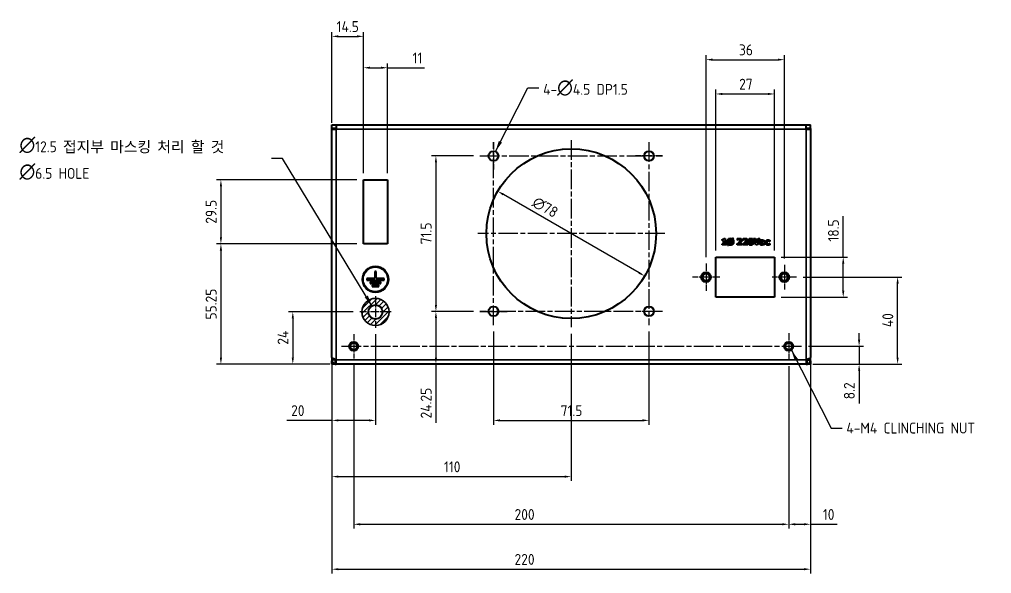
# Model space of a CAD drawing. Header units: millimetres. Extents: x 0 to 1682, y 0 to 1188.
# Drawn here: x 905.5 to 1352.4, y 238.4 to 493.2 of the extents above; entities that cross this region are included whole.
import ezdxf

# ---------------------------------------------------------------- set-up
doc = ezdxf.new("R2010")
doc.units = ezdxf.units.MM
doc.header["$LTSCALE"] = 2
doc.linetypes.add('CHAIN', pattern=[0.3543, 0.2362, -0.0295, 0.0591, -0.0295])
for name, color, linetype, lineweight in [('가시적인 것(ISO)', 3, 'Continuous', 40), ('가시적인 좁은 것(ISO)', 3, 'Continuous', 35), ('기호(ISO)', 5, 'Continuous', 25), ('중심 표식(ISO)', 1, 'Continuous', 25), ('중심선(ISO)', 1, 'Continuous', 25), ('치수(ISO)', 2, 'Continuous', 25), ('해치(ISO)', 7, 'Continuous', 18)]:
    doc.layers.add(name, color=color, linetype=linetype, lineweight=lineweight)
doc.styles.add('치수 텍스트_PSTEK_POSCO', font='isocp.shx')
doc.dimstyles.new('치수_PSTEK_POSCO', dxfattribs={"dimscale": 2, "dimtxt": 2.5, "dimasz": 1.5, "dimexe": 1, "dimexo": 1.5, "dimgap": 1, "dimtad": 1, "dimrnd": 1e-08, "dimdsep": 46, "dimtxsty": '치수 텍스트_PSTEK_POSCO', "dimcen": 0.09, "dimdle": 10, "dimclrd": 7, "dimclre": 7, "dimclrt": 2, "dimadec": 1, "dimazin": 2, "dimtfac": 1, "dimtmove": 0, "dimatfit": 3, "dimfxl": 0, "dimtolj": 1, "dimlwd": -1, "dimlwe": -1, "dimarcsym": 0})
doc.dimstyles.new('치수_PSTEK_POSCO$7', dxfattribs={"dimscale": 2, "dimtxt": 2.5, "dimasz": 2.5, "dimexe": 1, "dimexo": 1.5, "dimgap": 1, "dimtad": 1, "dimrnd": 1e-08, "dimdsep": 46, "dimtxsty": '치수 텍스트_PSTEK_POSCO', "dimcen": 0.09, "dimdle": 10, "dimclrd": 7, "dimclre": 7, "dimclrt": 2, "dimadec": 1, "dimazin": 2, "dimtfac": 1, "dimtmove": 0, "dimatfit": 3, "dimfxl": 0, "dimtolj": 1, "dimlwd": -1, "dimlwe": -1, "dimarcsym": 0})

# ---------------------------------------------------------------- blocks, each defined once
blk = doc.blocks.new('*D36')
at = {"layer": 'Defpoints', "color": 0}
for p in [(1063.67, 419.48), (998.12, 389.98), (1063.67, 389.98)]:
    blk.add_point(p, dxfattribs=at)
at = {"layer": '치수(ISO)', "color": 7}
for p, q in [((1060.67, 419.48), (996.12, 419.48)), ((998.12, 416.48), (998.12, 392.98)), ((1060.67, 389.98), (996.12, 389.98))]:
    blk.add_line(p, q, dxfattribs=at)
for points in [[(997.62, 416.48), (998.62, 416.48), (998.12, 419.48)], [(997.62, 392.98), (998.62, 392.98), (998.12, 389.98)]]:
    blk.add_solid(points, dxfattribs=at)
at = {"layer": '치수(ISO)', "color": 2, "insert": (993.62, 399.3), "char_height": 5, "attachment_point": 4, "rotation": 90, "style": '치수 텍스트_PSTEK_POSCO'}
blk.add_mtext('\\A1;29.5', dxfattribs=at)
blk = doc.blocks.new('*D37')
at = {"layer": 'Defpoints', "color": 0}
for p in [(1049.17, 337.79), (1269.17, 337.79), (1269.17, 240.44)]:
    blk.add_point(p, dxfattribs=at)
at = {"layer": '치수(ISO)', "color": 7}
for p, q in [((1049.17, 334.79), (1049.17, 238.44)), ((1269.17, 334.79), (1269.17, 238.44)), ((1052.17, 240.44), (1266.17, 240.44))]:
    blk.add_line(p, q, dxfattribs=at)
for points in [[(1052.17, 240.94), (1052.17, 239.94), (1049.17, 240.44)], [(1266.17, 240.94), (1266.17, 239.94), (1269.17, 240.44)]]:
    blk.add_solid(points, dxfattribs=at)
at = {"layer": '치수(ISO)', "color": 2, "insert": (1133.11, 244.94), "char_height": 5, "attachment_point": 4, "style": '치수 텍스트_PSTEK_POSCO'}
blk.add_mtext('\\A1;220', dxfattribs=at)
blk = doc.blocks.new('*D38')
at = {"layer": 'Defpoints', "color": 0}
for p in [(1159.17, 351.73), (1049.17, 337.79), (1159.17, 283.01)]:
    blk.add_point(p, dxfattribs=at)
at = {"layer": '치수(ISO)', "color": 7}
for p, q in [((1159.17, 348.73), (1159.17, 281.01)), ((1049.17, 334.79), (1049.17, 281.01)), ((1052.17, 283.01), (1156.17, 283.01))]:
    blk.add_line(p, q, dxfattribs=at)
for points in [[(1052.17, 283.51), (1052.17, 282.51), (1049.17, 283.01)], [(1156.17, 283.51), (1156.17, 282.51), (1159.17, 283.01)]]:
    blk.add_solid(points, dxfattribs=at)
at = {"layer": '치수(ISO)', "color": 2, "insert": (1100.67, 287.51), "char_height": 5, "attachment_point": 4, "style": '치수 텍스트_PSTEK_POSCO'}
blk.add_mtext('\\A1;110', dxfattribs=at)
blk = doc.blocks.new('*D39')
at = {"layer": 'Defpoints', "color": 0}
for p in [(1125.4, 414.23), (1192.95, 375.23)]:
    blk.add_point(p, dxfattribs=at)
at = {"layer": '치수(ISO)', "color": 7}
blk.add_line((1190.35, 376.73), (1128, 412.73), dxfattribs=at)
for points in [[(1128.25, 413.16), (1127.75, 412.29), (1125.4, 414.23)], [(1190.6, 377.16), (1190.1, 376.29), (1192.95, 375.23)]]:
    blk.add_solid(points, dxfattribs=at)
at = {"layer": '치수(ISO)', "color": 2, "insert": (1142, 409.84), "char_height": 5, "attachment_point": 4, "rotation": 330, "style": '치수 텍스트_PSTEK_POSCO'}
blk.add_mtext('\\A1;∅78', dxfattribs=at)
blk = doc.blocks.new('*D40')
at = {"layer": 'Defpoints', "color": 0}
for p in [(1061.92, 358.73), (1031.17, 334.73), (1051.17, 334.73)]:
    blk.add_point(p, dxfattribs=at)
at = {"layer": '치수(ISO)', "color": 7}
for p, q in [((1058.92, 358.73), (1029.17, 358.73)), ((1031.17, 355.73), (1031.17, 337.73)), ((1048.17, 334.73), (1029.17, 334.73))]:
    blk.add_line(p, q, dxfattribs=at)
for points in [[(1030.67, 355.73), (1031.67, 355.73), (1031.17, 358.73)], [(1030.67, 337.73), (1031.67, 337.73), (1031.17, 334.73)]]:
    blk.add_solid(points, dxfattribs=at)
at = {"layer": '치수(ISO)', "color": 2, "insert": (1026.67, 343.66), "char_height": 5, "attachment_point": 4, "rotation": 90, "style": '치수 텍스트_PSTEK_POSCO'}
blk.add_mtext('\\A1;24', dxfattribs=at)
blk = doc.blocks.new('*D41')
at = {"layer": 'Defpoints', "color": 0}
for p in [(1265.27, 342.93), (1267.17, 334.73), (1291.53, 334.73)]:
    blk.add_point(p, dxfattribs=at)
at = {"layer": '치수(ISO)', "color": 7}
for p, q in [((1291.53, 345.93), (1291.53, 348.93)), ((1268.27, 342.93), (1293.53, 342.93)), ((1291.53, 342.93), (1291.53, 334.73)), ((1270.17, 334.73), (1293.53, 334.73)), ((1291.53, 331.73), (1291.53, 316.56))]:
    blk.add_line(p, q, dxfattribs=at)
for points in [[(1291.03, 345.93), (1292.03, 345.93), (1291.53, 342.93)], [(1291.03, 331.73), (1292.03, 331.73), (1291.53, 334.73)]]:
    blk.add_solid(points, dxfattribs=at)
at = {"layer": '치수(ISO)', "color": 2, "insert": (1287.02, 318.56), "char_height": 5, "attachment_point": 4, "rotation": 90, "style": '치수 텍스트_PSTEK_POSCO'}
blk.add_mtext('\\A1;8.2', dxfattribs=at)
blk = doc.blocks.new('*D42')
at = {"layer": 'Defpoints', "color": 0}
for p in [(1074.67, 471.02), (1063.67, 419.48), (1074.67, 419.48)]:
    blk.add_point(p, dxfattribs=at)
at = {"layer": '치수(ISO)', "color": 7}
for p, q in [((1063.67, 422.48), (1063.67, 473.02)), ((1066.67, 471.02), (1071.67, 471.02)), ((1074.67, 422.48), (1074.67, 473.02)), ((1074.67, 471.02), (1091.74, 471.02))]:
    blk.add_line(p, q, dxfattribs=at)
for points in [[(1066.67, 471.52), (1066.67, 470.52), (1063.67, 471.02)], [(1071.67, 471.52), (1071.67, 470.52), (1074.67, 471.02)]]:
    blk.add_solid(points, dxfattribs=at)
at = {"layer": '치수(ISO)', "color": 2, "insert": (1086.24, 475.52), "char_height": 5, "attachment_point": 4, "style": '치수 텍스트_PSTEK_POSCO'}
blk.add_mtext('\\A1;11', dxfattribs=at)
blk = doc.blocks.new('*D43')
at = {"layer": 'Defpoints', "color": 0}
for p in [(1063.67, 389.98), (998.12, 334.73), (1051.17, 334.73)]:
    blk.add_point(p, dxfattribs=at)
at = {"layer": '치수(ISO)', "color": 7}
for p, q in [((1060.67, 389.98), (996.12, 389.98)), ((998.12, 386.98), (998.12, 337.73)), ((1048.17, 334.73), (996.12, 334.73))]:
    blk.add_line(p, q, dxfattribs=at)
for points in [[(997.62, 386.98), (998.62, 386.98), (998.12, 389.98)], [(997.62, 337.73), (998.62, 337.73), (998.12, 334.73)]]:
    blk.add_solid(points, dxfattribs=at)
at = {"layer": '치수(ISO)', "color": 2, "insert": (993.62, 355.25), "char_height": 5, "attachment_point": 4, "rotation": 90, "style": '치수 텍스트_PSTEK_POSCO'}
blk.add_mtext('\\A1;55.25', dxfattribs=at)
blk = doc.blocks.new('*D44')
at = {"layer": 'Defpoints', "color": 0}
for p in [(1117.17, 358.98), (1051.17, 334.73), (1096.96, 334.73)]:
    blk.add_point(p, dxfattribs=at)
at = {"layer": '치수(ISO)', "color": 7}
for p, q in [((1114.17, 358.98), (1094.96, 358.98)), ((1096.96, 355.98), (1096.96, 337.73)), ((1096.96, 334.73), (1096.96, 307.76))]:
    blk.add_line(p, q, dxfattribs=at)
for points in [[(1096.46, 355.98), (1097.46, 355.98), (1096.96, 358.98)], [(1096.46, 337.73), (1097.46, 337.73), (1096.96, 334.73)]]:
    blk.add_solid(points, dxfattribs=at)
at = {"layer": '치수(ISO)', "color": 2, "insert": (1092.46, 309.76), "char_height": 5, "attachment_point": 4, "rotation": 90, "style": '치수 텍스트_PSTEK_POSCO'}
blk.add_mtext('\\A1;24.25', dxfattribs=at)
blk = doc.blocks.new('*D45')
at = {"layer": 'Defpoints', "color": 0}
for p in [(1059.17, 337.3), (1259.17, 336.83), (1259.17, 261.1)]:
    blk.add_point(p, dxfattribs=at)
at = {"layer": '치수(ISO)', "color": 7}
for p, q in [((1059.17, 334.3), (1059.17, 259.1)), ((1259.17, 333.83), (1259.17, 259.1)), ((1062.17, 261.1), (1256.17, 261.1))]:
    blk.add_line(p, q, dxfattribs=at)
for points in [[(1062.17, 261.6), (1062.17, 260.6), (1059.17, 261.1)], [(1256.17, 261.6), (1256.17, 260.6), (1259.17, 261.1)]]:
    blk.add_solid(points, dxfattribs=at)
at = {"layer": '치수(ISO)', "color": 2, "insert": (1133.11, 265.6), "char_height": 5, "attachment_point": 4, "style": '치수 텍스트_PSTEK_POSCO'}
blk.add_mtext('\\A1;200', dxfattribs=at)
blk = doc.blocks.new('*D46')
at = {"layer": 'Defpoints', "color": 0}
for p in [(1259.17, 336.83), (1269.17, 337.79), (1269.17, 261.1)]:
    blk.add_point(p, dxfattribs=at)
at = {"layer": '치수(ISO)', "color": 7}
for p, q in [((1259.17, 333.83), (1259.17, 259.1)), ((1269.17, 334.79), (1269.17, 259.1)), ((1262.17, 261.1), (1266.17, 261.1)), ((1269.17, 261.1), (1281.37, 261.1))]:
    blk.add_line(p, q, dxfattribs=at)
for points in [[(1262.17, 261.6), (1262.17, 260.6), (1259.17, 261.1)], [(1266.17, 261.6), (1266.17, 260.6), (1269.17, 261.1)]]:
    blk.add_solid(points, dxfattribs=at)
at = {"layer": '치수(ISO)', "color": 2, "insert": (1274.86, 265.6), "char_height": 5, "attachment_point": 4, "style": '치수 텍스트_PSTEK_POSCO'}
blk.add_mtext('\\A1;10', dxfattribs=at)
blk = doc.blocks.new('*D47')
at = {"layer": 'Defpoints', "color": 0}
for p in [(1117.17, 430.48), (1096.96, 358.98), (1117.17, 358.98)]:
    blk.add_point(p, dxfattribs=at)
at = {"layer": '치수(ISO)', "color": 7}
for p, q in [((1114.17, 430.48), (1094.96, 430.48)), ((1096.96, 427.48), (1096.96, 361.98)), ((1114.17, 358.98), (1094.96, 358.98))]:
    blk.add_line(p, q, dxfattribs=at)
for points in [[(1096.46, 427.48), (1097.46, 427.48), (1096.96, 430.48)], [(1096.46, 361.98), (1097.46, 361.98), (1096.96, 358.98)]]:
    blk.add_solid(points, dxfattribs=at)
at = {"layer": '치수(ISO)', "color": 2, "insert": (1092.46, 389.87), "char_height": 5, "attachment_point": 4, "rotation": 90, "style": '치수 텍스트_PSTEK_POSCO'}
blk.add_mtext('\\A1;71.5', dxfattribs=at)
blk = doc.blocks.new('*D48')
at = {"layer": 'Defpoints', "color": 0}
for p in [(1069.17, 351.48), (1049.17, 337.79), (1049.17, 308.86)]:
    blk.add_point(p, dxfattribs=at)
at = {"layer": '치수(ISO)', "color": 7}
for p, q in [((1069.17, 348.48), (1069.17, 306.86)), ((1049.17, 334.79), (1049.17, 306.86)), ((1049.17, 308.86), (1028.4, 308.86)), ((1066.17, 308.86), (1052.17, 308.86))]:
    blk.add_line(p, q, dxfattribs=at)
for points in [[(1052.17, 309.36), (1052.17, 308.36), (1049.17, 308.86)], [(1066.17, 309.36), (1066.17, 308.36), (1069.17, 308.86)]]:
    blk.add_solid(points, dxfattribs=at)
at = {"layer": '치수(ISO)', "color": 2, "insert": (1030.4, 313.36), "char_height": 5, "attachment_point": 4, "style": '치수 텍스트_PSTEK_POSCO'}
blk.add_mtext('\\A1;20', dxfattribs=at)
blk = doc.blocks.new('*D52')
at = {"layer": 'Defpoints', "color": 0}
for p in [(1123.42, 352.73), (1194.92, 352.73), (1194.92, 308.86)]:
    blk.add_point(p, dxfattribs=at)
at = {"layer": '치수(ISO)', "color": 7}
for p, q in [((1123.42, 349.73), (1123.42, 306.86)), ((1194.92, 349.73), (1194.92, 306.86)), ((1126.42, 308.86), (1191.92, 308.86))]:
    blk.add_line(p, q, dxfattribs=at)
for points in [[(1126.42, 309.36), (1126.42, 308.36), (1123.42, 308.86)], [(1191.92, 309.36), (1191.92, 308.36), (1194.92, 308.86)]]:
    blk.add_solid(points, dxfattribs=at)
at = {"layer": '치수(ISO)', "color": 2, "insert": (1154.32, 313.36), "char_height": 5, "attachment_point": 4, "style": '치수 텍스트_PSTEK_POSCO'}
blk.add_mtext('\\A1;71.5', dxfattribs=at)
blk = doc.blocks.new('*D57')
at = {"layer": 'Defpoints', "color": 0}
for p in [(1063.67, 485.45), (1049.17, 442.73), (1063.67, 419.48)]:
    blk.add_point(p, dxfattribs=at)
at = {"layer": '치수(ISO)', "color": 7}
for p, q in [((1049.17, 445.73), (1049.17, 487.45)), ((1063.67, 422.48), (1063.67, 487.45)), ((1052.17, 485.45), (1060.67, 485.45))]:
    blk.add_line(p, q, dxfattribs=at)
for points in [[(1052.17, 485.95), (1052.17, 484.95), (1049.17, 485.45)], [(1060.67, 485.95), (1060.67, 484.95), (1063.67, 485.45)]]:
    blk.add_solid(points, dxfattribs=at)
at = {"layer": '치수(ISO)', "color": 2, "insert": (1051.32, 489.95), "char_height": 5, "attachment_point": 4, "style": '치수 텍스트_PSTEK_POSCO'}
blk.add_mtext('\\A1;14.5', dxfattribs=at)
blk = doc.blocks.new('*D61')
at = {"layer": 'Defpoints', "color": 0}
for p in [(1257.17, 474.73), (1221.17, 380.98), (1257.17, 380.35)]:
    blk.add_point(p, dxfattribs=at)
at = {"layer": '치수(ISO)', "color": 7}
for p, q in [((1221.17, 383.98), (1221.17, 476.73)), ((1224.17, 474.73), (1254.17, 474.73)), ((1257.17, 383.35), (1257.17, 476.73))]:
    blk.add_line(p, q, dxfattribs=at)
for points in [[(1224.17, 475.23), (1224.17, 474.23), (1221.17, 474.73)], [(1254.17, 475.23), (1254.17, 474.23), (1257.17, 474.73)]]:
    blk.add_solid(points, dxfattribs=at)
at = {"layer": '치수(ISO)', "color": 2, "insert": (1236.3, 479.23), "char_height": 5, "attachment_point": 4, "style": '치수 텍스트_PSTEK_POSCO'}
blk.add_mtext('\\A1;36', dxfattribs=at)
blk = doc.blocks.new('*D62')
at = {"layer": 'Defpoints', "color": 0}
for p in [(1252.67, 458.96), (1225.67, 383.98), (1252.67, 383.98)]:
    blk.add_point(p, dxfattribs=at)
at = {"layer": '치수(ISO)', "color": 7}
for p, q in [((1225.67, 386.98), (1225.67, 460.96)), ((1252.67, 386.98), (1252.67, 460.96)), ((1228.67, 458.96), (1249.67, 458.96))]:
    blk.add_line(p, q, dxfattribs=at)
for points in [[(1228.67, 459.46), (1228.67, 458.46), (1225.67, 458.96)], [(1249.67, 459.46), (1249.67, 458.46), (1252.67, 458.96)]]:
    blk.add_solid(points, dxfattribs=at)
at = {"layer": '치수(ISO)', "color": 2, "insert": (1236.36, 463.46), "char_height": 5, "attachment_point": 4, "style": '치수 텍스트_PSTEK_POSCO'}
blk.add_mtext('\\A1;27', dxfattribs=at)
blk = doc.blocks.new('*D63')
at = {"layer": 'Defpoints', "color": 0}
for p in [(1262.79, 374.73), (1309.22, 374.73), (1267.17, 334.73)]:
    blk.add_point(p, dxfattribs=at)
at = {"layer": '치수(ISO)', "color": 7}
for p, q in [((1265.79, 374.73), (1311.22, 374.73)), ((1309.22, 337.73), (1309.22, 371.73)), ((1270.17, 334.73), (1311.22, 334.73))]:
    blk.add_line(p, q, dxfattribs=at)
for points in [[(1308.72, 371.73), (1309.72, 371.73), (1309.22, 374.73)], [(1308.72, 337.73), (1309.72, 337.73), (1309.22, 334.73)]]:
    blk.add_solid(points, dxfattribs=at)
at = {"layer": '치수(ISO)', "color": 2, "insert": (1304.72, 351.72), "char_height": 5, "attachment_point": 4, "rotation": 90, "style": '치수 텍스트_PSTEK_POSCO'}
blk.add_mtext('\\A1;40', dxfattribs=at)
blk = doc.blocks.new('*D64')
at = {"layer": 'Defpoints', "color": 0}
for p in [(1252.67, 383.98), (1252.67, 365.48), (1284.21, 365.48)]:
    blk.add_point(p, dxfattribs=at)
at = {"layer": '치수(ISO)', "color": 7}
for p, q in [((1284.21, 383.98), (1284.21, 402.77)), ((1255.67, 383.98), (1286.21, 383.98)), ((1284.21, 368.48), (1284.21, 380.98)), ((1255.67, 365.48), (1286.21, 365.48))]:
    blk.add_line(p, q, dxfattribs=at)
for points in [[(1283.71, 380.98), (1284.71, 380.98), (1284.21, 383.98)], [(1283.71, 368.48), (1284.71, 368.48), (1284.21, 365.48)]]:
    blk.add_solid(points, dxfattribs=at)
at = {"layer": '치수(ISO)', "color": 2, "insert": (1279.71, 391.06), "char_height": 5, "attachment_point": 4, "rotation": 90, "style": '치수 텍스트_PSTEK_POSCO'}
blk.add_mtext('\\A1;18.5', dxfattribs=at)

msp = doc.modelspace()

# ---------------------------------------------------------------- hatches: boundary and pattern name
at = {"layer": '해치(ISO)'}
h = msp.add_hatch(dxfattribs=at)
h.set_pattern_fill('ANSI31', color=1, scale=12.7, style=0)
h.set_pattern_definition([(45, (0, 0), (-1.122532, 1.122532), [])])
edge = h.paths.add_edge_path(flags=0)
edge.add_arc((1069.173, 358.725), 3.25, 0, 360)
edge = h.paths.add_edge_path()
edge.add_arc((1069.173, 358.725), 6.25, 0, 360)

# ---------------------------------------------------------------- linework, layer by layer
at = {"layer": '가시적인 것(ISO)'}
for p, q in [((1049.173, 444.725), (1051.173, 444.725)), ((1049.173, 443.225), (1049.173, 444.725)), ((1049.173, 443.225), (1051.173, 443.225)), ((1049.173, 443.125), (1050.673, 443.125)), ((1049.173, 442.725), (1049.173, 443.125)), ((1049.173, 337.786), (1049.173, 442.725)), ((1049.173, 442.725), (1051.173, 442.725)), ((1050.673, 443.125), (1050.673, 442.725)), ((1051.173, 444.725), (1267.173, 444.725)), ((1051.173, 444.725), (1051.173, 444.662)), ((1051.173, 444.662), (1051.173, 442.725)), ((1267.173, 444.725), (1269.173, 444.725)), ((1267.173, 444.662), (1267.173, 444.725)), ((1267.173, 442.725), (1267.173, 444.662)), ((1267.173, 443.225), (1269.173, 443.225)), ((1267.173, 442.725), (1269.173, 442.725)), ((1267.673, 443.125), (1269.173, 443.125)), ((1267.673, 442.725), (1267.673, 443.125)), ((1269.173, 443.225), (1269.173, 444.725)), ((1269.173, 443.125), (1269.173, 442.725)), ((1269.173, 442.725), (1269.173, 337.786)), ((1063.673, 389.975), (1063.673, 419.475)), ((1063.673, 419.475), (1074.673, 419.475)), ((1074.673, 419.475), (1074.673, 389.975)), ((1074.673, 389.975), (1063.673, 389.975)), ((1228.567, 391.627), (1228.567, 392.115)), ((1229.199, 391.627), (1228.567, 391.627)), ((1228.567, 390.039), (1229.199, 390.039)), ((1228.567, 389.516), (1228.567, 390.039)), ((1230.548, 389.516), (1228.567, 389.516)), ((1229.199, 390.039), (1229.199, 391.627)), ((1229.275, 392.524), (1229.931, 392.524)), ((1229.931, 392.524), (1229.931, 390.039)), ((1229.931, 390.039), (1230.548, 390.039)), ((1230.548, 390.039), (1230.548, 389.516)), ((1231.013, 389.261), (1231.387, 389.828)), ((1231.429, 389.261), (1231.013, 389.261)), ((1231.669, 389.623), (1231.429, 389.261)), ((1232.761, 391.899), (1231.796, 390.423)), ((1232.01, 390.139), (1232.98, 391.617)), ((1233.101, 392.414), (1233.308, 392.725)), ((1233.308, 392.725), (1233.731, 392.725)), ((1233.731, 392.725), (1233.388, 392.208)), ((1235.491, 389.516), (1235.491, 390.005)), ((1237.696, 389.516), (1235.491, 389.516)), ((1235.564, 391.734), (1235.564, 392.387)), ((1235.622, 391.734), (1235.564, 391.734)), ((1236.425, 390.083), (1237.696, 390.083)), ((1237.696, 390.083), (1237.696, 389.516)), ((1238.119, 389.516), (1238.119, 390.005)), ((1240.324, 389.516), (1238.119, 389.516)), ((1238.192, 391.734), (1238.192, 392.387)), ((1238.25, 391.734), (1238.192, 391.734)), ((1239.053, 390.083), (1240.324, 390.083)), ((1240.324, 390.083), (1240.324, 389.516)), ((1243.04, 392.516), (1243.82, 392.516)), ((1244.07, 389.516), (1243.04, 392.516)), ((1243.82, 392.516), (1244.474, 390.481)), ((1244.856, 389.516), (1244.07, 389.516)), ((1244.474, 390.481), (1245.125, 392.516)), ((1245.886, 392.516), (1244.856, 389.516)), ((1245.125, 392.516), (1245.886, 392.516)), ((1246.144, 391.184), (1246.144, 391.731)), ((1246.205, 391.184), (1246.144, 391.184)), ((1247.372, 390.576), (1247.372, 390.107)), ((1247.372, 389.516), (1247.372, 389.757)), ((1248.072, 389.516), (1247.372, 389.516)), ((1247.377, 391.002), (1247.377, 391.014)), ((1248.072, 391.055), (1248.072, 389.516)), ((1250.435, 391.055), (1250.345, 391.055)), ((1250.345, 390.236), (1250.435, 390.236)), ((1250.435, 391.658), (1250.435, 391.055)), ((1250.435, 390.236), (1250.435, 389.631)), ((1225.673, 365.475), (1225.673, 383.975)), ((1225.673, 383.975), (1252.673, 383.975)), ((1252.673, 383.975), (1252.673, 365.475)), ((1069.523, 377.375), (1068.823, 377.375)), ((1068.823, 377.375), (1068.823, 374.075)), ((1069.523, 374.075), (1069.523, 377.375)), ((1068.823, 374.075), (1065.173, 374.075)), ((1065.173, 374.075), (1065.173, 373.375)), ((1065.173, 373.375), (1073.173, 373.375)), ((1071.673, 372.575), (1066.673, 372.575)), ((1066.673, 372.575), (1066.673, 371.875)), ((1066.673, 371.875), (1071.673, 371.875)), ((1070.673, 371.075), (1067.673, 371.075)), ((1067.673, 371.075), (1067.673, 370.375)), ((1073.173, 374.075), (1069.523, 374.075)), ((1070.673, 370.375), (1070.673, 371.075)), ((1071.673, 371.875), (1071.673, 372.575)), ((1073.173, 373.375), (1073.173, 374.075)), ((1067.673, 370.375), (1070.673, 370.375)), ((1252.673, 365.475), (1225.673, 365.475)), ((1049.173, 337.786), (1049.173, 336.725)), ((1050.498, 336.725), (1049.173, 336.725)), ((1049.173, 336.225), (1049.237, 336.225)), ((1049.173, 334.725), (1049.173, 336.225)), ((1050.673, 336.725), (1050.498, 336.725)), ((1050.673, 336.725), (1050.673, 336.896)), ((1051.173, 334.725), (1051.173, 336.725)), ((1267.173, 336.725), (1267.173, 334.725)), ((1267.673, 336.725), (1267.673, 336.896)), ((1267.673, 336.725), (1267.849, 336.725)), ((1267.849, 336.725), (1269.173, 336.725)), ((1269.11, 336.225), (1269.173, 336.225)), ((1269.173, 336.725), (1269.173, 337.786)), ((1269.173, 336.225), (1269.173, 334.725)), ((1051.173, 334.725), (1049.173, 334.725)), ((1267.173, 334.725), (1051.173, 334.725)), ((1269.173, 334.725), (1267.173, 334.725))]:
    msp.add_line(p, q, dxfattribs=at)
for centre, radius in [((1159.173, 394.725), 39), ((1123.423, 430.475), 2.25), ((1194.923, 430.475), 2.25), ((1069.173, 373.725), 6), ((1069.173, 373.725), 5.7), ((1221.173, 374.725), 2.25), ((1221.173, 374.725), 1.621), ((1257.173, 374.725), 2.25), ((1257.173, 374.725), 1.621), ((1069.173, 358.725), 3.25), ((1123.423, 358.975), 2.25), ((1194.923, 358.975), 2.25), ((1059.173, 342.925), 2.1), ((1059.173, 342.925), 1.621), ((1259.173, 342.925), 2.1), ((1259.173, 342.925), 1.621)]:
    msp.add_circle(centre, radius, dxfattribs=at)
for points, degree in [([(1228.567, 392.115), (1228.706, 392.115), (1228.98, 392.152), (1229.063, 392.191)], 2), ([(1229.063, 392.191), (1229.158, 392.239), (1229.265, 392.402), (1229.275, 392.524)], 2), ([(1230.937, 391.016), (1230.937, 391.738), (1231.711, 392.58), (1232.389, 392.58)], 2), ([(1231.387, 389.828), (1231.173, 390.034), (1230.937, 390.637), (1230.937, 391.016)], 2), ([(1232.389, 389.453), (1232.192, 389.453), (1231.822, 389.541), (1231.669, 389.623)], 2), ([(1231.701, 391.016), (1231.701, 391.286), (1231.818, 391.675), (1231.915, 391.794)], 2), ([(1231.796, 390.423), (1231.749, 390.537), (1231.701, 390.834), (1231.701, 391.016)], 2), ([(1231.915, 391.794), (1232.019, 391.923), (1232.25, 392.023), (1232.391, 392.023)], 2), ([(1232.391, 390.007), (1232.284, 390.007), (1232.097, 390.071), (1232.01, 390.139)], 2), ([(1232.389, 392.58), (1232.583, 392.58), (1232.941, 392.497), (1233.101, 392.414)], 2), ([(1233.471, 389.886), (1233.276, 389.672), (1232.732, 389.453), (1232.389, 389.453)], 2), ([(1232.391, 392.023), (1232.486, 392.023), (1232.683, 391.962), (1232.761, 391.899)], 2), ([(1232.873, 390.248), (1232.783, 390.131), (1232.525, 390.007), (1232.391, 390.007)], 2), ([(1233.079, 391.016), (1233.079, 390.744), (1232.967, 390.377), (1232.873, 390.248)], 2), ([(1232.98, 391.617), (1233.026, 391.515), (1233.079, 391.182), (1233.079, 391.016)], 2), ([(1233.388, 392.208), (1233.607, 391.999), (1233.843, 391.396), (1233.843, 391.016)], 2), ([(1233.843, 391.016), (1233.843, 390.676), (1233.655, 390.093), (1233.471, 389.886)], 2), ([(1235.491, 390.005), (1235.771, 390.229), (1236.218, 390.623), (1236.386, 390.8)], 2), ([(1235.564, 392.387), (1235.69, 392.448), (1236.23, 392.575), (1236.48, 392.575)], 2), ([(1235.907, 391.901), (1235.805, 391.855), (1235.659, 391.758), (1235.622, 391.734)], 2), ([(1236.33, 392.001), (1236.215, 392.001), (1236.011, 391.945), (1235.907, 391.901)], 2), ([(1236.804, 391.568), (1236.804, 391.777), (1236.553, 392.001), (1236.33, 392.001)], 2), ([(1236.386, 390.8), (1236.607, 391.031), (1236.804, 391.383), (1236.804, 391.568)], 2), ([(1237.025, 390.601), (1236.843, 390.421), (1236.5, 390.141), (1236.425, 390.083)], 2), ([(1236.48, 392.575), (1237.015, 392.575), (1237.565, 392.098), (1237.565, 391.668)], 2), ([(1237.565, 391.668), (1237.565, 391.403), (1237.314, 390.892), (1237.025, 390.601)], 2), ([(1238.119, 390.005), (1238.399, 390.229), (1238.846, 390.623), (1239.014, 390.8)], 2), ([(1238.192, 392.387), (1238.318, 392.448), (1238.858, 392.575), (1239.108, 392.575)], 2), ([(1238.535, 391.901), (1238.433, 391.855), (1238.287, 391.758), (1238.25, 391.734)], 2), ([(1238.958, 392.001), (1238.843, 392.001), (1238.639, 391.945), (1238.535, 391.901)], 2), ([(1239.432, 391.568), (1239.432, 391.777), (1239.181, 392.001), (1238.958, 392.001)], 2), ([(1239.014, 390.8), (1239.235, 391.031), (1239.432, 391.383), (1239.432, 391.568)], 2), ([(1239.653, 390.601), (1239.471, 390.421), (1239.128, 390.141), (1239.053, 390.083)], 2), ([(1239.108, 392.575), (1239.643, 392.575), (1240.193, 392.098), (1240.193, 391.668)], 2), ([(1240.193, 391.668), (1240.193, 391.403), (1239.942, 390.892), (1239.653, 390.601)], 2), ([(1240.601, 391.016), (1240.601, 391.415), (1240.725, 391.979), (1240.866, 392.183)], 2), ([(1240.864, 389.852), (1240.725, 390.049), (1240.601, 390.627), (1240.601, 391.016)], 2), ([(1241.758, 389.453), (1241.44, 389.453), (1241.002, 389.652), (1240.864, 389.852)], 2), ([(1240.866, 392.183), (1241.007, 392.383), (1241.452, 392.577), (1241.758, 392.577)], 2), ([(1241.357, 391.014), (1241.357, 391.573), (1241.542, 392.023), (1241.758, 392.023)], 2), ([(1241.758, 390.007), (1241.542, 390.007), (1241.357, 390.464), (1241.357, 391.014)], 2), ([(1241.758, 392.577), (1242.082, 392.577), (1242.514, 392.373), (1242.653, 392.171)], 2), ([(1241.758, 392.023), (1241.975, 392.023), (1242.157, 391.573), (1242.157, 391.016)], 2), ([(1242.157, 391.016), (1242.157, 390.464), (1241.972, 390.007), (1241.758, 390.007)], 2), ([(1242.651, 389.847), (1242.514, 389.652), (1242.074, 389.453), (1241.758, 389.453)], 2), ([(1242.913, 391.016), (1242.913, 390.627), (1242.789, 390.044), (1242.651, 389.847)], 2), ([(1242.653, 392.171), (1242.789, 391.974), (1242.913, 391.393), (1242.913, 391.016)], 2), ([(1245.954, 390.165), (1245.954, 390.416), (1246.156, 390.727), (1246.346, 390.817)], 2), ([(1246.652, 389.456), (1246.351, 389.456), (1245.954, 389.859), (1245.954, 390.165)], 2), ([(1246.144, 391.731), (1246.249, 391.76), (1246.715, 391.843), (1246.954, 391.843)], 2), ([(1246.822, 391.345), (1246.698, 391.345), (1246.363, 391.255), (1246.205, 391.184)], 2), ([(1246.346, 390.817), (1246.538, 390.909), (1247.07, 390.982), (1247.377, 391.002)], 2), ([(1247.087, 389.55), (1246.993, 389.504), (1246.813, 389.456), (1246.652, 389.456)], 2), ([(1246.667, 390.224), (1246.667, 390.331), (1246.769, 390.462), (1246.864, 390.494)], 2), ([(1247.007, 389.947), (1246.839, 389.947), (1246.667, 390.066), (1246.667, 390.224)], 2), ([(1247.377, 391.014), (1247.377, 391.201), (1247.1, 391.345), (1246.822, 391.345)], 2), ([(1246.864, 390.494), (1246.971, 390.533), (1247.192, 390.559), (1247.372, 390.576)], 2), ([(1246.954, 391.843), (1247.537, 391.843), (1248.072, 391.454), (1248.072, 391.055)], 2), ([(1247.372, 390.107), (1247.294, 390.032), (1247.1, 389.947), (1247.007, 389.947)], 2), ([(1247.372, 389.757), (1247.299, 389.696), (1247.185, 389.599), (1247.087, 389.55)], 2), ([(1248.429, 390.637), (1248.429, 390.963), (1248.634, 391.417), (1248.811, 391.563)], 2), ([(1248.787, 389.742), (1248.619, 389.891), (1248.429, 390.336), (1248.429, 390.637)], 2), ([(1249.703, 389.456), (1249.424, 389.456), (1248.959, 389.597), (1248.787, 389.742)], 2), ([(1248.811, 391.563), (1248.979, 391.704), (1249.436, 391.84), (1249.684, 391.84)], 2), ([(1249.718, 391.335), (1249.448, 391.335), (1249.151, 390.958), (1249.151, 390.637)], 2), ([(1249.151, 390.637), (1249.151, 390.297), (1249.467, 389.961), (1249.73, 389.961)], 2), ([(1249.684, 391.84), (1249.871, 391.84), (1250.245, 391.753), (1250.435, 391.658)], 2), ([(1250.134, 389.514), (1250.031, 389.485), (1249.852, 389.456), (1249.703, 389.456)], 2), ([(1250.107, 391.233), (1250.029, 391.276), (1249.837, 391.335), (1249.718, 391.335)], 2), ([(1249.73, 389.961), (1249.864, 389.961), (1250.063, 390.022), (1250.136, 390.066)], 2), ([(1250.345, 391.055), (1250.301, 391.097), (1250.18, 391.194), (1250.107, 391.233)], 2), ([(1250.435, 389.631), (1250.374, 389.604), (1250.216, 389.536), (1250.134, 389.514)], 2), ([(1250.136, 390.066), (1250.207, 390.107), (1250.309, 390.199), (1250.345, 390.236)], 2), ([(1051.173, 336.225), (1050.911, 336.225), (1050.673, 336.464), (1050.673, 336.725)], 3), ([(1267.173, 336.225), (1267.435, 336.225), (1267.673, 336.464), (1267.673, 336.725)], 3), ([(1050.673, 334.789), (1050.836, 334.747), (1051.005, 334.725), (1051.173, 334.725)], 3), ([(1267.173, 334.725), (1267.342, 334.725), (1267.51, 334.747), (1267.673, 334.789)], 3)]:
    msp.add_open_spline(points, degree=degree, dxfattribs=at)
for points, knots in [([(1051.173, 336.725), (1050.388, 336.99), (1049.627, 337.255), (1049.326, 337.52), (1049.226, 337.609), (1049.173, 337.698), (1049.173, 337.786)], [0, 0, 0, 0, 1.1774531, 1.1774531, 1.1774531, 1.5707963, 1.5707963, 1.5707963, 1.5707963]), ([(1049.173, 336.725), (1049.173, 335.943), (1049.678, 335.183), (1050.4, 334.881), (1050.489, 334.844), (1050.58, 334.813), (1050.673, 334.789)], [0, 0, 0, 0, 1.1738524, 1.1738524, 1.1738524, 1.3181161, 1.3181161, 1.3181161, 1.3181161]), ([(1269.173, 337.786), (1269.173, 337.521), (1268.665, 337.256), (1267.94, 336.991), (1267.698, 336.902), (1267.436, 336.814), (1267.173, 336.725)], [0, 0, 0, 0, 1.1774531, 1.1774531, 1.1774531, 1.5707963, 1.5707963, 1.5707963, 1.5707963]), ([(1267.673, 334.789), (1268.431, 334.985), (1269.04, 335.663), (1269.153, 336.438), (1269.166, 336.533), (1269.173, 336.629), (1269.173, 336.725)], [0.2526803, 0.2526803, 0.2526803, 0.2526803, 1.4265326, 1.4265326, 1.4265326, 1.5707963, 1.5707963, 1.5707963, 1.5707963])]:
    msp.add_open_spline(points, degree=3, knots=knots, dxfattribs=at)
at = {"layer": '가시적인 좁은 것(ISO)'}
for p, q in [((1267.173, 442.725), (1051.173, 442.725)), ((1051.173, 442.725), (1051.173, 336.725)), ((1267.173, 336.725), (1267.173, 442.725)), ((1051.173, 336.725), (1267.173, 336.725))]:
    msp.add_line(p, q, dxfattribs=at)
msp.add_circle((1069.173, 358.725), 6.25, dxfattribs=at)
for centre in [(1221.173, 374.725), (1257.173, 374.725), (1059.173, 342.925), (1259.173, 342.925)]:
    msp.add_arc(centre, 2, 10, 280, dxfattribs=at)
for points, knots in [([(1050.673, 336.725), (1050.673, 336.663), (1050.673, 336.6), (1050.673, 336.473), (1050.673, 336.411), (1050.673, 336.254), (1050.673, 336.16), (1050.673, 335.919), (1050.673, 335.758), (1050.673, 335.336), (1050.673, 335.08), (1050.673, 334.789)], [-0.33364048, -0.33364048, -0.33364048, -0.33364048, -0.27810095, -0.27810095, -0.22983431, -0.22983431, -0.16826266, -0.16826266, -0.08767956, -0.08767956, 0, 0, 0, 0]), ([(1267.673, 334.789), (1267.673, 335.111), (1267.673, 335.417), (1267.673, 335.84), (1267.673, 335.982), (1267.673, 336.211), (1267.673, 336.303), (1267.673, 336.519), (1267.673, 336.621), (1267.673, 336.725)], [-0.1950275, -0.1950275, -0.1950275, -0.1950275, -0.13056227, -0.13056227, -0.08801078, -0.08801078, -0.05255024, -0.05255024, 0, 0, 0, 0])]:
    msp.add_open_spline(points, degree=3, knots=knots, dxfattribs=at)
at = {"layer": '중심 표식(ISO)', "linetype": 'CHAIN', "ltscale": 6.944946}
for p, q in [((1123.423, 436.725), (1123.423, 424.225)), ((1201.173, 430.475), (1188.673, 430.475)), ((1221.173, 380.975), (1221.173, 368.475)), ((1227.423, 374.725), (1214.923, 374.725)), ((1117.173, 358.975), (1129.673, 358.975)), ((1201.173, 358.975), (1188.673, 358.975))]:
    msp.add_line(p, q, dxfattribs=at)
at = {"layer": '중심 표식(ISO)', "linetype": 'CHAIN', "ltscale": 19.051651}
for p, q in [((1159.173, 437.725), (1159.173, 351.725)), ((1202.173, 394.725), (1116.173, 394.725))]:
    msp.add_line(p, q, dxfattribs=at)
at = {"layer": '중심 표식(ISO)', "linetype": 'CHAIN', "ltscale": 6.245997}
for p, q in [((1257.173, 380.346), (1257.173, 369.104)), ((1262.794, 374.725), (1251.552, 374.725)), ((1059.173, 348.546), (1059.173, 337.304))]:
    msp.add_line(p, q, dxfattribs=at)
at = {"layer": '중심 표식(ISO)', "linetype": 'CHAIN', "ltscale": 8.056153}
for p, q in [((1069.173, 365.975), (1069.173, 351.475)), ((1076.423, 358.725), (1061.923, 358.725))]:
    msp.add_line(p, q, dxfattribs=at)
at = {"layer": '중심 표식(ISO)', "linetype": 'CHAIN', "ltscale": 6.778265}
msp.add_line((1259.173, 349.025), (1259.173, 336.825), dxfattribs=at)
at = {"layer": '중심선(ISO)', "linetype": 'CHAIN', "ltscale": 19.051651}
for p, q in [((1123.423, 352.725), (1123.423, 436.725)), ((1194.923, 436.725), (1194.923, 352.725)), ((1117.173, 430.475), (1201.173, 430.475)), ((1201.173, 358.975), (1117.173, 358.975)), ((1053.552, 342.925), (1265.273, 342.925))]:
    msp.add_line(p, q, dxfattribs=at)

# ---------------------------------------------------------------- texts
at = {"layer": '기호(ISO)', "color": 2, "char_height": 5, "attachment_point": 4, "style": '치수 텍스트_PSTEK_POSCO'}
for s, insert, width, line_spacing_factor in [('{4-\\fAIGDT|b0|i0;\\H7.0000;n\\fisocp|b0|i0;\\H5.0000;4.5 DP1.5}', (1146.254, 461.846), 46.08395, 0.4375), ('{\\fisocp|b0|i0;\\H5.0000;\\fAIGDT|b0|i0;\\H7.0000;n\\fisocp|b0|i0;\\H5.0000;12.5 접지부 마스킹 처리 할 것  \\P\\fAIGDT|b0|i0;\\H7.0000;n\\fisocp|b0|i0;\\H5.0000;6.5 HOLE}', (905.496, 429.331), 113.93091, 1.05)]:
    msp.add_mtext(s, dxfattribs=dict(at, insert=insert, width=width, line_spacing_factor=line_spacing_factor))
at = {"layer": '기호(ISO)', "color": 2, "insert": (1285.662, 305.324), "char_height": 5, "width": 68.34922, "attachment_point": 4, "style": '치수 텍스트_PSTEK_POSCO'}
msp.add_mtext('{\\fISOCP|b0|i0;\\H5.0000;4-M4 CLINCHING NUT}', dxfattribs=at)

# ---------------------------------------------------------------- dimensions: what is measured, and where the dimension line sits
at = {"layer": '치수(ISO)', "color": 7}
for base, p1, p2, picture, middle in [((1063.673, 485.449), (1049.173, 442.725), (1063.673, 419.475), '*D57', (1056.423, 485.449)), ((1159.173, 283.015), (1049.173, 337.786), (1159.173, 351.725), '*D38', (1104.173, 283.015)), ((1269.173, 240.436), (1049.173, 337.786), (1269.173, 337.786), '*D37', (1137.673, 240.436))]:
    dim = msp.add_linear_dim(base=base, p1=p1, p2=p2, dimstyle='치수_PSTEK_POSCO', override={"dimdec": 2, "dimtp": 0, "dimtm": 0, "dimtdec": 2, "dimtofl": 0, "dimatfit": 1}, dxfattribs=at)
    dim.commit()
    dim.dimension.update_dxf_attribs({"geometry": picture, "text_midpoint": middle, "dimtype": 160})
for base, p1, p2, angle, override, picture, middle in [((1074.673, 471.02), (1063.673, 419.475), (1074.673, 419.475), 180, {"dimdec": 2, "dimtp": 0, "dimtm": 0, "dimtdec": 2, "dimtofl": 0, "dimatfit": 2}, '*D42', (1087.989, 471.02)), ((1257.173, 474.725), (1221.173, 380.975), (1257.173, 380.346), 180, {"dimdec": 2, "dimtp": 0, "dimtm": 0, "dimtdec": 2, "dimtofl": 0, "dimatfit": 1}, '*D61', (1239.173, 474.725)), ((1252.673, 458.957), (1225.673, 383.975), (1252.673, 383.975), 180, {"dimdec": 2, "dimtp": 0, "dimtm": 0, "dimtdec": 2, "dimtofl": 0, "dimatfit": 1}, '*D62', (1239.173, 458.957)), ((1096.956, 358.975), (1117.173, 430.475), (1117.173, 358.975), 270, {"dimdec": 2, "dimtp": 0, "dimtm": 0, "dimtdec": 2, "dimtofl": 0, "dimatfit": 1}, '*D47', (1096.956, 394.725)), ((998.116, 389.975), (1063.673, 419.475), (1063.673, 389.975), 90, {"dimdec": 2, "dimtp": 0, "dimtm": 0, "dimtdec": 2, "dimtofl": 0, "dimatfit": 1}, '*D36', (998.116, 404.725)), ((1284.215, 365.475), (1252.673, 383.975), (1252.673, 365.475), 90, {"dimdec": 2, "dimtp": 0, "dimtm": 0, "dimtdec": 2, "dimtofl": 0, "dimatfit": 2}, '*D64', (1284.215, 395.917)), ((998.116, 334.725), (1063.673, 389.975), (1051.173, 334.725), 90, {"dimdec": 2, "dimtp": 0, "dimtm": 0, "dimtdec": 2, "dimtofl": 0, "dimatfit": 1}, '*D43', (998.116, 362.35)), ((1309.217, 374.725), (1267.173, 334.725), (1262.794, 374.725), 90, {"dimdec": 2, "dimtp": 0, "dimtm": 0, "dimtdec": 2, "dimtofl": 0, "dimatfit": 1}, '*D63', (1309.217, 354.725)), ((1031.173, 334.725), (1061.923, 358.725), (1051.173, 334.725), 90, {"dimdec": 2, "dimtp": 0, "dimtm": 0, "dimtdec": 2, "dimtofl": 0, "dimatfit": 1}, '*D40', (1031.173, 346.725)), ((1096.956, 334.725), (1117.173, 358.975), (1051.173, 334.725), 270, {"dimdec": 2, "dimse2": 1, "dimtp": 0, "dimtm": 0, "dimtdec": 2, "dimtofl": 0, "dimatfit": 2}, '*D44', (1096.956, 317.173)), ((1049.173, 308.86), (1069.173, 351.475), (1049.173, 337.786), 180, {"dimdec": 2, "dimtp": 0, "dimtm": 0, "dimtdec": 2, "dimtofl": 0, "dimatfit": 2}, '*D48', (1033.216, 308.86)), ((1194.923, 308.86), (1123.423, 352.725), (1194.923, 352.725), 180, {"dimdec": 2, "dimtp": 0, "dimtm": 0, "dimtdec": 2, "dimtofl": 0, "dimatfit": 1}, '*D52', (1159.173, 308.86)), ((1291.525, 334.725), (1265.273, 342.925), (1267.173, 334.725), 90, {"dimdec": 2, "dimtp": 0, "dimtm": 0, "dimtdec": 2, "dimtofl": 1, "dimatfit": 1}, '*D41', (1291.525, 322.209)), ((1259.173, 261.096), (1059.173, 337.304), (1259.173, 336.825), 180, {"dimdec": 2, "dimtp": 0, "dimtm": 0, "dimtdec": 2, "dimtofl": 0, "dimatfit": 1}, '*D45', (1137.673, 261.096)), ((1269.173, 261.096), (1259.173, 336.825), (1269.173, 337.786), 180, {"dimdec": 2, "dimtp": 0, "dimtm": 0, "dimtdec": 2, "dimtofl": 0, "dimatfit": 2}, '*D46', (1277.116, 261.096))]:
    dim = msp.add_linear_dim(base=base, p1=p1, p2=p2, angle=angle, dimstyle='치수_PSTEK_POSCO', override=override, dxfattribs=at)
    dim.commit()
    dim.dimension.update_dxf_attribs({"geometry": picture, "text_midpoint": middle, "dimtype": 160})
dim = msp.add_diameter_dim_2p(p1=(1192.948, 375.225), p2=(1125.398, 414.225), dimstyle='치수_PSTEK_POSCO', override={"dimdec": 2, "dimlfac": 1, "dimtp": 0, "dimtm": 0, "dimtdec": 2, "dimatfit": 2}, dxfattribs=at)
dim.commit()
dim.dimension.update_dxf_attribs({"geometry": '*D39', "text_midpoint": (1144.08, 403.44), "dimtype": 163})

# ---------------------------------------------------------------- leaders
at = {"layer": '기호(ISO)', "color": 7, "annotation_type": 0, "has_hookline": 1}
for points, hookline_direction, text_width in [([(1124.344, 432.528), (1139.254, 461.846), (1144.254, 461.846)], 0, 43.482), ([(1067.548, 361.54), (1026.427, 429.331), (1021.427, 429.331)], 1, 98.133), ([(1260.381, 341.207), (1278.662, 305.324), (1283.662, 305.324)], 0, 66.748)]:
    msp.add_leader(points, dimstyle='치수_PSTEK_POSCO$7', override={"dimtad": 0}, dxfattribs=dict(at, hookline_direction=hookline_direction, text_width=text_width))

doc.saveas('drawing.dxf')
